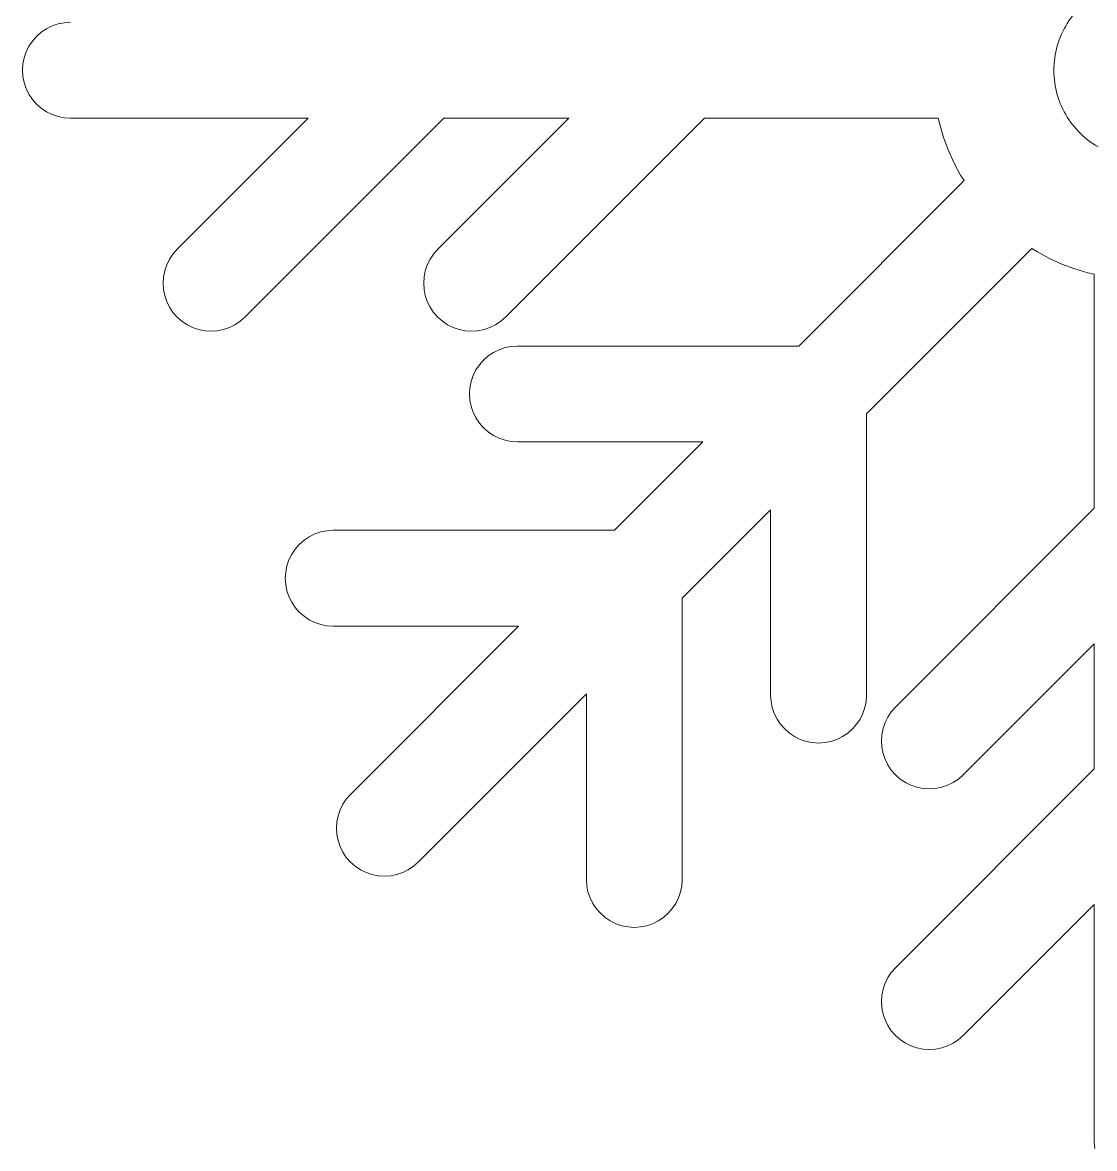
# Model space of a CAD drawing. Header units: centimetres. Extents: x -75 to 51, y -4 to 64.
# Drawn here: x -38.06 to -27.11, y -2.84 to 8.66 of the extents above; entities that cross this region are included whole.
import ezdxf

# ---------------------------------------------------------------- set-up
doc = ezdxf.new("R2010")
doc.units = ezdxf.units.CM
doc.header["$MEASUREMENT"] = 0
doc.layers.add('layer 1', color=7, linetype='Continuous')

msp = doc.modelspace()

# ---------------------------------------------------------------- linework, layer by layer
at = {"layer": 'layer 1', "color": 1, "lineweight": 20}
for points in [[(-27.06958, 8.95592), (-27.06958, 8.95592), (-27.09716, 8.93933), (-27.09716, 8.93933), (-27.09716, 8.93933), (-27.09716, 8.93933), (-27.12401, 8.92185), (-27.12401, 8.92185), (-27.12401, 8.92185), (-27.12401, 8.92185), (-27.15011, 8.90352), (-27.15011, 8.90352), (-27.15011, 8.90352), (-27.15011, 8.90352), (-27.17546, 8.88436), (-27.17546, 8.88436), (-27.17546, 8.88436), (-27.17546, 8.88436), (-27.20003, 8.86437), (-27.20003, 8.86437), (-27.20003, 8.86437), (-27.20003, 8.86437), (-27.22382, 8.84359), (-27.22382, 8.84359), (-27.22382, 8.84359), (-27.22382, 8.84359), (-27.2468, 8.82207), (-27.2468, 8.82207), (-27.2468, 8.82207), (-27.2468, 8.82207), (-27.26897, 8.79979), (-27.26897, 8.79979), (-27.26897, 8.79979), (-27.26897, 8.79979), (-27.29031, 8.7768), (-27.29031, 8.7768), (-27.29031, 8.7768), (-27.29031, 8.7768), (-27.3108, 8.75314), (-27.3108, 8.75314), (-27.3108, 8.75314), (-27.3108, 8.75314), (-27.33043, 8.72881), (-27.33043, 8.72881), (-27.33043, 8.72881), (-27.33043, 8.72881), (-27.34919, 8.70383), (-27.34919, 8.70383), (-27.34919, 8.70383), (-27.34919, 8.70383), (-27.36706, 8.67824), (-27.36706, 8.67824), (-27.36706, 8.67824), (-27.36706, 8.67824), (-27.38403, 8.65207), (-27.38403, 8.65207), (-27.38403, 8.65207), (-27.38403, 8.65207), (-27.40008, 8.62535), (-27.40008, 8.62535), (-27.40008, 8.62535), (-27.40008, 8.62535), (-27.4152, 8.59808), (-27.4152, 8.59808), (-27.4152, 8.59808), (-27.4152, 8.59808), (-27.42937, 8.57029), (-27.42937, 8.57029), (-27.42937, 8.57029), (-27.42937, 8.57029), (-27.44259, 8.54201), (-27.44259, 8.54201), (-27.44259, 8.54201), (-27.44259, 8.54201), (-27.45483, 8.51327), (-27.45483, 8.51327), (-27.45483, 8.51327), (-27.45483, 8.51327), (-27.46608, 8.4841), (-27.46608, 8.4841), (-27.46608, 8.4841), (-27.46608, 8.4841), (-27.47633, 8.45453), (-27.47633, 8.45453), (-27.47633, 8.45453), (-27.47633, 8.45453), (-27.48556, 8.42457), (-27.48556, 8.42457), (-27.48556, 8.42457), (-27.48556, 8.42457), (-27.49376, 8.39424), (-27.49376, 8.39424), (-27.49376, 8.39424), (-27.49376, 8.39424), (-27.50091, 8.36357), (-27.50091, 8.36357), (-27.50091, 8.36357), (-27.50091, 8.36357), (-27.507, 8.33259), (-27.507, 8.33259), (-27.507, 8.33259), (-27.507, 8.33259), (-27.51201, 8.30132), (-27.51201, 8.30132), (-27.51201, 8.30132), (-27.51201, 8.30132), (-27.51593, 8.26979), (-27.51593, 8.26979), (-27.51593, 8.26979), (-27.51593, 8.26979), (-27.51875, 8.23802), (-27.51875, 8.23802), (-27.51875, 8.23802), (-27.51875, 8.23802), (-27.52047, 8.20604), (-27.52047, 8.20604), (-27.52047, 8.20604), (-27.52047, 8.20604), (-27.52106, 8.17387), (-27.52106, 8.17387)], [(-27.52105, 8.17396), (-27.52105, 8.17396), (-27.52046, 8.14179), (-27.52046, 8.14179), (-27.52046, 8.14179), (-27.52046, 8.14179), (-27.51874, 8.10981), (-27.51874, 8.10981), (-27.51874, 8.10981), (-27.51874, 8.10981), (-27.51592, 8.07804), (-27.51592, 8.07804), (-27.51592, 8.07804), (-27.51592, 8.07804), (-27.512, 8.04651), (-27.512, 8.04651), (-27.512, 8.04651), (-27.512, 8.04651), (-27.50699, 8.01524), (-27.50699, 8.01524), (-27.50699, 8.01524), (-27.50699, 8.01524), (-27.5009, 7.98426), (-27.5009, 7.98426), (-27.5009, 7.98426), (-27.5009, 7.98426), (-27.49375, 7.95359), (-27.49375, 7.95359), (-27.49375, 7.95359), (-27.49375, 7.95359), (-27.48555, 7.92326), (-27.48555, 7.92326), (-27.48555, 7.92326), (-27.48555, 7.92326), (-27.47632, 7.8933), (-27.47632, 7.8933), (-27.47632, 7.8933), (-27.47632, 7.8933), (-27.46607, 7.86373), (-27.46607, 7.86373), (-27.46607, 7.86373), (-27.46607, 7.86373), (-27.45482, 7.83456), (-27.45482, 7.83456), (-27.45482, 7.83456), (-27.45482, 7.83456), (-27.44258, 7.80582), (-27.44258, 7.80582), (-27.44258, 7.80582), (-27.44258, 7.80582), (-27.42936, 7.77754), (-27.42936, 7.77754), (-27.42936, 7.77754), (-27.42936, 7.77754), (-27.41519, 7.74975), (-27.41519, 7.74975), (-27.41519, 7.74975), (-27.41519, 7.74975), (-27.40007, 7.72248), (-27.40007, 7.72248), (-27.40007, 7.72248), (-27.40007, 7.72248), (-27.38402, 7.69576), (-27.38402, 7.69576), (-27.38402, 7.69576), (-27.38402, 7.69576), (-27.36705, 7.66959), (-27.36705, 7.66959), (-27.36705, 7.66959), (-27.36705, 7.66959), (-27.34918, 7.644), (-27.34918, 7.644), (-27.34918, 7.644), (-27.34918, 7.644), (-27.33042, 7.61902), (-27.33042, 7.61902), (-27.33042, 7.61902), (-27.33042, 7.61902), (-27.31079, 7.59469), (-27.31079, 7.59469), (-27.31079, 7.59469), (-27.31079, 7.59469), (-27.2903, 7.57103), (-27.2903, 7.57103), (-27.2903, 7.57103), (-27.2903, 7.57103), (-27.26896, 7.54804), (-27.26896, 7.54804), (-27.26896, 7.54804), (-27.26896, 7.54804), (-27.2468, 7.52576), (-27.2468, 7.52576), (-27.2468, 7.52576), (-27.2468, 7.52576), (-27.22382, 7.50424), (-27.22382, 7.50424), (-27.22382, 7.50424), (-27.22382, 7.50424), (-27.20003, 7.48346), (-27.20003, 7.48346), (-27.20003, 7.48346), (-27.20003, 7.48346), (-27.17546, 7.46347), (-27.17546, 7.46347), (-27.17546, 7.46347), (-27.17546, 7.46347), (-27.15011, 7.44431), (-27.15011, 7.44431), (-27.15011, 7.44431), (-27.15011, 7.44431), (-27.12401, 7.42598), (-27.12401, 7.42598), (-27.12401, 7.42598), (-27.12401, 7.42598), (-27.09716, 7.4085), (-27.09716, 7.4085), (-27.09716, 7.4085), (-27.09716, 7.4085), (-27.06958, 7.39191), (-27.06958, 7.39191)]]:
    msp.add_open_spline(points, degree=3, knots=[0, 0, 0, 0, 0.03225806, 0.03225806, 0.03225806, 0.03225806, 0.06451613, 0.06451613, 0.06451613, 0.06451613, 0.09677419, 0.09677419, 0.09677419, 0.09677419, 0.12903226, 0.12903226, 0.12903226, 0.12903226, 0.16129032, 0.16129032, 0.16129032, 0.16129032, 0.19354839, 0.19354839, 0.19354839, 0.19354839, 0.22580645, 0.22580645, 0.22580645, 0.22580645, 0.25806452, 0.25806452, 0.25806452, 0.25806452, 0.29032258, 0.29032258, 0.29032258, 0.29032258, 0.32258065, 0.32258065, 0.32258065, 0.32258065, 0.35483871, 0.35483871, 0.35483871, 0.35483871, 0.38709677, 0.38709677, 0.38709677, 0.38709677, 0.41935484, 0.41935484, 0.41935484, 0.41935484, 0.4516129, 0.4516129, 0.4516129, 0.4516129, 0.48387097, 0.48387097, 0.48387097, 0.48387097, 0.51612903, 0.51612903, 0.51612903, 0.51612903, 0.5483871, 0.5483871, 0.5483871, 0.5483871, 0.58064516, 0.58064516, 0.58064516, 0.58064516, 0.61290323, 0.61290323, 0.61290323, 0.61290323, 0.64516129, 0.64516129, 0.64516129, 0.64516129, 0.67741935, 0.67741935, 0.67741935, 0.67741935, 0.70967742, 0.70967742, 0.70967742, 0.70967742, 0.74193548, 0.74193548, 0.74193548, 0.74193548, 0.77419355, 0.77419355, 0.77419355, 0.77419355, 0.80645161, 0.80645161, 0.80645161, 0.80645161, 0.83870968, 0.83870968, 0.83870968, 0.83870968, 0.87096774, 0.87096774, 0.87096774, 0.87096774, 0.90322581, 0.90322581, 0.90322581, 0.90322581, 0.93548387, 0.93548387, 0.93548387, 0.93548387, 1, 1, 1, 1], dxfattribs=at)
for points in [[(-37.69629, 8.647), (-37.69629, 8.647), (-37.75695, 8.62642), (-37.75695, 8.62642)], [(-37.63345, 8.6595), (-37.63345, 8.6595), (-37.69629, 8.647), (-37.69629, 8.647)], [(-37.56954, 8.66369), (-37.56954, 8.66369), (-37.63345, 8.65946), (-37.63345, 8.65946)], [(-37.91583, 8.52025), (-37.91583, 8.52025), (-37.95807, 8.47209), (-37.95807, 8.47209)], [(-37.86766, 8.56249), (-37.86766, 8.56249), (-37.91583, 8.52025), (-37.91583, 8.52025)], [(-37.8144, 8.59807), (-37.8144, 8.59807), (-37.86766, 8.56249), (-37.86766, 8.56249)], [(-37.75695, 8.62642), (-37.75695, 8.62642), (-37.8144, 8.59807), (-37.8144, 8.59807)], [(-37.99364, 8.41882), (-37.99364, 8.41882), (-38.02198, 8.36138), (-38.02198, 8.36138)], [(-37.95807, 8.47209), (-37.95807, 8.47209), (-37.99364, 8.41882), (-37.99364, 8.41882)], [(-38.04258, 8.30073), (-38.04258, 8.30073), (-38.05507, 8.2379), (-38.05507, 8.2379)], [(-38.02198, 8.36138), (-38.02198, 8.36138), (-38.04258, 8.30073), (-38.04258, 8.30073)], [(-38.05507, 8.2379), (-38.05507, 8.2379), (-38.05926, 8.17397), (-38.05926, 8.17397)], [(-38.05926, 8.17397), (-38.05926, 8.17397), (-38.05507, 8.11004), (-38.05507, 8.11004)], [(-38.05507, 8.11004), (-38.05507, 8.11004), (-38.04258, 8.04722), (-38.04258, 8.04722)], [(-38.04258, 8.04722), (-38.04258, 8.04722), (-38.02198, 7.98656), (-38.02198, 7.98656)], [(-38.02198, 7.98656), (-38.02198, 7.98656), (-37.99364, 7.92911), (-37.99364, 7.92911)], [(-37.99364, 7.92911), (-37.99364, 7.92911), (-37.95807, 7.87585), (-37.95807, 7.87585)], [(-37.95807, 7.87585), (-37.95807, 7.87585), (-37.91583, 7.82768), (-37.91583, 7.82768)], [(-37.91583, 7.82768), (-37.91583, 7.82768), (-37.86766, 7.78545), (-37.86766, 7.78545)], [(-37.86766, 7.78545), (-37.86766, 7.78545), (-37.8144, 7.74984), (-37.8144, 7.74984)], [(-37.8144, 7.74984), (-37.8144, 7.74984), (-37.75695, 7.72152), (-37.75695, 7.72152)], [(-37.75695, 7.72152), (-37.75695, 7.72152), (-37.69629, 7.70093), (-37.69629, 7.70093)], [(-37.69629, 7.70093), (-37.69629, 7.70093), (-37.63345, 7.68843), (-37.63345, 7.68843)], [(-37.63345, 7.68843), (-37.63345, 7.68843), (-37.56954, 7.68419), (-37.56954, 7.68419)], [(-37.56954, 7.68423), (-37.56954, 7.68423), (-35.14012, 7.68423), (-35.14012, 7.68423)], [(-35.14012, 7.68423), (-35.14012, 7.68423), (-36.47957, 6.34481), (-36.47957, 6.34481)], [(-35.78698, 5.65223), (-35.78698, 5.65223), (-33.75497, 7.68423), (-33.75497, 7.68423)], [(-32.47725, 7.68423), (-32.47725, 7.68423), (-33.8167, 6.34481), (-33.8167, 6.34481)], [(-33.75497, 7.68423), (-33.75497, 7.68423), (-32.47725, 7.68423), (-32.47725, 7.68423)], [(-33.12411, 5.65223), (-33.12411, 5.65223), (-31.0921, 7.68423), (-31.0921, 7.68423)], [(-31.0921, 7.68423), (-31.0921, 7.68423), (-28.70276, 7.68423), (-28.70276, 7.68423)], [(-28.70276, 7.68423), (-28.70276, 7.68423), (-28.68765, 7.61944), (-28.68765, 7.61944)], [(-28.68765, 7.61944), (-28.68765, 7.61944), (-28.64695, 7.48528), (-28.64695, 7.48528)], [(-28.64695, 7.48528), (-28.64695, 7.48528), (-28.59756, 7.35406), (-28.59756, 7.35406)], [(-28.59756, 7.35406), (-28.59756, 7.35406), (-28.5397, 7.22636), (-28.5397, 7.22636)], [(-28.5397, 7.22636), (-28.5397, 7.22636), (-28.47361, 7.1027), (-28.47361, 7.1027)], [(-28.43846, 7.04619), (-28.43846, 7.04619), (-30.12799, 5.35666), (-30.12799, 5.35666)], [(-28.47361, 7.1027), (-28.47361, 7.1027), (-28.43846, 7.04619), (-28.43846, 7.04619)], [(-36.47957, 6.34481), (-36.47957, 6.34481), (-36.52181, 6.29665), (-36.52181, 6.29665)], [(-33.8167, 6.34481), (-33.8167, 6.34481), (-33.85894, 6.29665), (-33.85894, 6.29665)], [(-29.43543, 4.6641), (-29.43543, 4.6641), (-27.74589, 6.35363), (-27.74589, 6.35363)], [(-27.74589, 6.35363), (-27.74589, 6.35363), (-27.68939, 6.31849), (-27.68939, 6.31849)], [(-36.55741, 6.24339), (-36.55741, 6.24339), (-36.58572, 6.18593), (-36.58572, 6.18593)], [(-36.52181, 6.29665), (-36.52181, 6.29665), (-36.55741, 6.24339), (-36.55741, 6.24339)], [(-33.89454, 6.24339), (-33.89454, 6.24339), (-33.92285, 6.18593), (-33.92285, 6.18593)], [(-33.85894, 6.29665), (-33.85894, 6.29665), (-33.89454, 6.24339), (-33.89454, 6.24339)], [(-27.68939, 6.31849), (-27.68939, 6.31849), (-27.56574, 6.25238), (-27.56574, 6.25238)], [(-27.56574, 6.25238), (-27.56574, 6.25238), (-27.43803, 6.19452), (-27.43803, 6.19452)], [(-36.60632, 6.12527), (-36.60632, 6.12527), (-36.6188, 6.06244), (-36.6188, 6.06244)], [(-36.58572, 6.18593), (-36.58572, 6.18593), (-36.60632, 6.12527), (-36.60632, 6.12527)], [(-33.94345, 6.12527), (-33.94345, 6.12527), (-33.95594, 6.06244), (-33.95594, 6.06244)], [(-33.92285, 6.18593), (-33.92285, 6.18593), (-33.94345, 6.12527), (-33.94345, 6.12527)], [(-27.43803, 6.19452), (-27.43803, 6.19452), (-27.30682, 6.14513), (-27.30682, 6.14513)], [(-27.30682, 6.14513), (-27.30682, 6.14513), (-27.17264, 6.10445), (-27.17264, 6.10445)], [(-27.17264, 6.10445), (-27.17264, 6.10445), (-27.10784, 6.08933), (-27.10784, 6.08933)], [(-36.623, 5.99853), (-36.623, 5.99853), (-36.61881, 5.93461), (-36.61881, 5.93461)], [(-36.6188, 6.06244), (-36.6188, 6.06244), (-36.62299, 5.99853), (-36.62299, 5.99853)], [(-33.95594, 6.06244), (-33.95594, 6.06244), (-33.96013, 5.99853), (-33.96013, 5.99853)], [(-33.96013, 5.99853), (-33.96013, 5.99853), (-33.95594, 5.93461), (-33.95594, 5.93461)], [(-27.10784, 6.08933), (-27.10784, 6.08933), (-27.10784, 3.69999), (-27.10784, 3.69999)], [(-36.6188, 5.93461), (-36.6188, 5.93461), (-36.60632, 5.87176), (-36.60632, 5.87176)], [(-36.60632, 5.87176), (-36.60632, 5.87176), (-36.58572, 5.8111), (-36.58572, 5.8111)], [(-33.95594, 5.93461), (-33.95594, 5.93461), (-33.94345, 5.87176), (-33.94345, 5.87176)], [(-33.94345, 5.87176), (-33.94345, 5.87176), (-33.92285, 5.8111), (-33.92285, 5.8111)], [(-36.58572, 5.8111), (-36.58572, 5.8111), (-36.55741, 5.75366), (-36.55741, 5.75366)], [(-36.55741, 5.75366), (-36.55741, 5.75366), (-36.52181, 5.7004), (-36.52181, 5.7004)], [(-33.92285, 5.8111), (-33.92285, 5.8111), (-33.89454, 5.75366), (-33.89454, 5.75366)], [(-33.89454, 5.75366), (-33.89454, 5.75366), (-33.85894, 5.7004), (-33.85894, 5.7004)], [(-36.52181, 5.7004), (-36.52181, 5.7004), (-36.47957, 5.65223), (-36.47957, 5.65223)], [(-36.47957, 5.65223), (-36.47957, 5.65223), (-36.43139, 5.61), (-36.43139, 5.61)], [(-35.83516, 5.61), (-35.83516, 5.61), (-35.78698, 5.65223), (-35.78698, 5.65223)], [(-33.85894, 5.7004), (-33.85894, 5.7004), (-33.8167, 5.65223), (-33.8167, 5.65223)], [(-33.8167, 5.65223), (-33.8167, 5.65223), (-33.76853, 5.61), (-33.76853, 5.61)], [(-33.17229, 5.61), (-33.17229, 5.61), (-33.12411, 5.65223), (-33.12411, 5.65223)], [(-36.43139, 5.61), (-36.43139, 5.61), (-36.37814, 5.57441), (-36.37814, 5.57441)], [(-36.37814, 5.57441), (-36.37814, 5.57441), (-36.32069, 5.54609), (-36.32069, 5.54609)], [(-36.32069, 5.54609), (-36.32069, 5.54609), (-36.26002, 5.52549), (-36.26002, 5.52549)], [(-36.26002, 5.52549), (-36.26002, 5.52549), (-36.19722, 5.51298), (-36.19722, 5.51298)], [(-36.06937, 5.51298), (-36.06937, 5.51298), (-36.00653, 5.52549), (-36.00653, 5.52549)], [(-36.00653, 5.52549), (-36.00653, 5.52549), (-35.94586, 5.54609), (-35.94586, 5.54609)], [(-35.94586, 5.54609), (-35.94586, 5.54609), (-35.88841, 5.57441), (-35.88841, 5.57441)], [(-35.88841, 5.57441), (-35.88841, 5.57441), (-35.83516, 5.61), (-35.83516, 5.61)], [(-33.76853, 5.61), (-33.76853, 5.61), (-33.71527, 5.57441), (-33.71527, 5.57441)], [(-33.71527, 5.57441), (-33.71527, 5.57441), (-33.65782, 5.54609), (-33.65782, 5.54609)], [(-33.65782, 5.54609), (-33.65782, 5.54609), (-33.59715, 5.52549), (-33.59715, 5.52549)], [(-33.59715, 5.52549), (-33.59715, 5.52549), (-33.53435, 5.51298), (-33.53435, 5.51298)], [(-33.4065, 5.51298), (-33.4065, 5.51298), (-33.34366, 5.52549), (-33.34366, 5.52549)], [(-33.34366, 5.52549), (-33.34366, 5.52549), (-33.283, 5.54609), (-33.283, 5.54609)], [(-33.283, 5.54609), (-33.283, 5.54609), (-33.22555, 5.57441), (-33.22555, 5.57441)], [(-33.22555, 5.57441), (-33.22555, 5.57441), (-33.17229, 5.61), (-33.17229, 5.61)], [(-36.19722, 5.51298), (-36.19722, 5.51298), (-36.13328, 5.50876), (-36.13328, 5.50876)], [(-36.13328, 5.5088), (-36.13328, 5.5088), (-36.06937, 5.51305), (-36.06937, 5.51305)], [(-33.53435, 5.51298), (-33.53435, 5.51298), (-33.47041, 5.50876), (-33.47041, 5.50876)], [(-33.47041, 5.5088), (-33.47041, 5.5088), (-33.4065, 5.51305), (-33.4065, 5.51305)], [(-33.18909, 5.31939), (-33.18909, 5.31939), (-33.24655, 5.29105), (-33.24655, 5.29105)], [(-33.12846, 5.33998), (-33.12846, 5.33998), (-33.18909, 5.31939), (-33.18909, 5.31939)], [(-33.06562, 5.35247), (-33.06562, 5.35247), (-33.12846, 5.33998), (-33.12846, 5.33998)], [(-33.00171, 5.35666), (-33.00171, 5.35666), (-33.06562, 5.35242), (-33.06562, 5.35242)], [(-30.12799, 5.35666), (-30.12799, 5.35666), (-33.00171, 5.35666), (-33.00171, 5.35666)], [(-33.34798, 5.21322), (-33.34798, 5.21322), (-33.39022, 5.16507), (-33.39022, 5.16507)], [(-33.29983, 5.25546), (-33.29983, 5.25546), (-33.34798, 5.21322), (-33.34798, 5.21322)], [(-33.24655, 5.29105), (-33.24655, 5.29105), (-33.29983, 5.25546), (-33.29983, 5.25546)], [(-33.42581, 5.11179), (-33.42581, 5.11179), (-33.45416, 5.05434), (-33.45416, 5.05434)], [(-33.39022, 5.16507), (-33.39022, 5.16507), (-33.42581, 5.11179), (-33.42581, 5.11179)], [(-33.47472, 4.99368), (-33.47472, 4.99368), (-33.48724, 4.93087), (-33.48724, 4.93087)], [(-33.45416, 5.05434), (-33.45416, 5.05434), (-33.47472, 4.99368), (-33.47472, 4.99368)], [(-33.48724, 4.93087), (-33.48724, 4.93087), (-33.49141, 4.86692), (-33.49141, 4.86692)], [(-33.4914, 4.86692), (-33.4914, 4.86692), (-33.48724, 4.80301), (-33.48724, 4.80301)], [(-33.48724, 4.80301), (-33.48724, 4.80301), (-33.47472, 4.74019), (-33.47472, 4.74019)], [(-33.47472, 4.74019), (-33.47472, 4.74019), (-33.45416, 4.67952), (-33.45416, 4.67952)], [(-33.45416, 4.67952), (-33.45416, 4.67952), (-33.42581, 4.62207), (-33.42581, 4.62207)], [(-33.42581, 4.62207), (-33.42581, 4.62207), (-33.39022, 4.56881), (-33.39022, 4.56881)], [(-29.43543, 1.79037), (-29.43543, 1.79037), (-29.43543, 4.6641), (-29.43543, 4.6641)], [(-33.39022, 4.56881), (-33.39022, 4.56881), (-33.34798, 4.52065), (-33.34798, 4.52065)], [(-33.34798, 4.52065), (-33.34798, 4.52065), (-33.29983, 4.47843), (-33.29983, 4.47843)], [(-33.29983, 4.47843), (-33.29983, 4.47843), (-33.24655, 4.44284), (-33.24655, 4.44284)], [(-33.24655, 4.44284), (-33.24655, 4.44284), (-33.18909, 4.4145), (-33.18909, 4.4145)], [(-33.18909, 4.4145), (-33.18909, 4.4145), (-33.12846, 4.39389), (-33.12846, 4.39389)], [(-33.12846, 4.39389), (-33.12846, 4.39389), (-33.06562, 4.38139), (-33.06562, 4.38139)], [(-33.06562, 4.38139), (-33.06562, 4.38139), (-33.00171, 4.37725), (-33.00171, 4.37725)], [(-33.00171, 4.37722), (-33.00171, 4.37722), (-31.10744, 4.37722), (-31.10744, 4.37722)], [(-31.10744, 4.37722), (-31.10744, 4.37722), (-32.01094, 3.47374), (-32.01094, 3.47374)], [(-31.31835, 2.78114), (-31.31835, 2.78114), (-30.41487, 3.68465), (-30.41487, 3.68465)], [(-30.41487, 3.68465), (-30.41487, 3.68465), (-30.41487, 1.79037), (-30.41487, 1.79037)], [(-27.10784, 3.69999), (-27.10784, 3.69999), (-29.13985, 1.66798), (-29.13985, 1.66798)], [(-35.01138, 3.45706), (-35.01138, 3.45706), (-35.07205, 3.43645), (-35.07205, 3.43645)], [(-34.94854, 3.46953), (-34.94854, 3.46953), (-35.01138, 3.45706), (-35.01138, 3.45706)], [(-34.88464, 3.47374), (-34.88464, 3.47374), (-34.94854, 3.4695), (-34.94854, 3.4695)], [(-32.01094, 3.47374), (-32.01094, 3.47374), (-34.88464, 3.47374), (-34.88464, 3.47374)], [(-35.18275, 3.37254), (-35.18275, 3.37254), (-35.2309, 3.3303), (-35.2309, 3.3303)], [(-35.1295, 3.40812), (-35.1295, 3.40812), (-35.18275, 3.37254), (-35.18275, 3.37254)], [(-35.07205, 3.43645), (-35.07205, 3.43645), (-35.1295, 3.40812), (-35.1295, 3.40812)], [(-35.30874, 3.22886), (-35.30874, 3.22886), (-35.33708, 3.17142), (-35.33708, 3.17142)], [(-35.27314, 3.28213), (-35.27314, 3.28213), (-35.30874, 3.22886), (-35.30874, 3.22886)], [(-35.2309, 3.3303), (-35.2309, 3.3303), (-35.27314, 3.28213), (-35.27314, 3.28213)], [(-35.35768, 3.11076), (-35.35768, 3.11076), (-35.37017, 3.04791), (-35.37017, 3.04791)], [(-35.33708, 3.17142), (-35.33708, 3.17142), (-35.35768, 3.11076), (-35.35768, 3.11076)], [(-35.37017, 3.04791), (-35.37017, 3.04791), (-35.37435, 2.984), (-35.37435, 2.984)], [(-35.37436, 2.984), (-35.37436, 2.984), (-35.37017, 2.92008), (-35.37017, 2.92008)], [(-35.37017, 2.92008), (-35.37017, 2.92008), (-35.35768, 2.85727), (-35.35768, 2.85727)], [(-35.35768, 2.85727), (-35.35768, 2.85727), (-35.33708, 2.7966), (-35.33708, 2.7966)], [(-35.33708, 2.7966), (-35.33708, 2.7966), (-35.30874, 2.73915), (-35.30874, 2.73915)], [(-31.31835, -0.09255), (-31.31835, -0.09255), (-31.31835, 2.78114), (-31.31835, 2.78114)], [(-35.30874, 2.73915), (-35.30874, 2.73915), (-35.27314, 2.68589), (-35.27314, 2.68589)], [(-35.27314, 2.68589), (-35.27314, 2.68589), (-35.2309, 2.63773), (-35.2309, 2.63773)], [(-35.2309, 2.63773), (-35.2309, 2.63773), (-35.18275, 2.59547), (-35.18275, 2.59547)], [(-35.18275, 2.59547), (-35.18275, 2.59547), (-35.1295, 2.55988), (-35.1295, 2.55988)], [(-35.1295, 2.55988), (-35.1295, 2.55988), (-35.07205, 2.53156), (-35.07205, 2.53156)], [(-35.07205, 2.53156), (-35.07205, 2.53156), (-35.01138, 2.51098), (-35.01138, 2.51098)], [(-35.01138, 2.51098), (-35.01138, 2.51098), (-34.94854, 2.49847), (-34.94854, 2.49847)], [(-34.94854, 2.49847), (-34.94854, 2.49847), (-34.88464, 2.49425), (-34.88464, 2.49425)], [(-34.88464, 2.49429), (-34.88464, 2.49429), (-32.99039, 2.49429), (-32.99039, 2.49429)], [(-32.99039, 2.49429), (-32.99039, 2.49429), (-34.70821, 0.77644), (-34.70821, 0.77644)], [(-28.44728, 0.97537), (-28.44728, 0.97537), (-27.10784, 2.31484), (-27.10784, 2.31484)], [(-27.10784, 2.31484), (-27.10784, 2.31484), (-27.10784, 1.03712), (-27.10784, 1.03712)], [(-34.01565, 0.08388), (-34.01565, 0.08388), (-32.2978, 1.80169), (-32.2978, 1.80169)], [(-32.2978, 1.80169), (-32.2978, 1.80169), (-32.2978, -0.09255), (-32.2978, -0.09255)], [(-30.41487, 1.79037), (-30.41487, 1.79037), (-30.41068, 1.72646), (-30.41068, 1.72646)], [(-30.41068, 1.72646), (-30.41068, 1.72646), (-30.3982, 1.66362), (-30.3982, 1.66362)], [(-29.45212, 1.66362), (-29.45212, 1.66362), (-29.43962, 1.72646), (-29.43962, 1.72646)], [(-29.43962, 1.72646), (-29.43962, 1.72646), (-29.43543, 1.79037), (-29.43543, 1.79037)], [(-30.3982, 1.66362), (-30.3982, 1.66362), (-30.3776, 1.603), (-30.3776, 1.603)], [(-29.4727, 1.603), (-29.4727, 1.603), (-29.45212, 1.66362), (-29.45212, 1.66362)], [(-29.18209, 1.61979), (-29.18209, 1.61979), (-29.21768, 1.56655), (-29.21768, 1.56655)], [(-29.13985, 1.66798), (-29.13985, 1.66798), (-29.18209, 1.61979), (-29.18209, 1.61979)], [(-30.3776, 1.603), (-30.3776, 1.603), (-30.34925, 1.54554), (-30.34925, 1.54554)], [(-30.34925, 1.54554), (-30.34925, 1.54554), (-30.31366, 1.49226), (-30.31366, 1.49226)], [(-29.53663, 1.49226), (-29.53663, 1.49226), (-29.50104, 1.54554), (-29.50104, 1.54554)], [(-29.50104, 1.54554), (-29.50104, 1.54554), (-29.4727, 1.603), (-29.4727, 1.603)], [(-29.24601, 1.50909), (-29.24601, 1.50909), (-29.2666, 1.44843), (-29.2666, 1.44843)], [(-29.21768, 1.56655), (-29.21768, 1.56655), (-29.24601, 1.50909), (-29.24601, 1.50909)], [(-30.31366, 1.49226), (-30.31366, 1.49226), (-30.27145, 1.44411), (-30.27145, 1.44411)], [(-30.27145, 1.44411), (-30.27145, 1.44411), (-30.22327, 1.40188), (-30.22327, 1.40188)], [(-30.22327, 1.40188), (-30.22327, 1.40188), (-30.17001, 1.36627), (-30.17001, 1.36627)], [(-29.68029, 1.36627), (-29.68029, 1.36627), (-29.62702, 1.40188), (-29.62702, 1.40188)], [(-29.62702, 1.40188), (-29.62702, 1.40188), (-29.57887, 1.44411), (-29.57887, 1.44411)], [(-29.57887, 1.44411), (-29.57887, 1.44411), (-29.53663, 1.49226), (-29.53663, 1.49226)], [(-29.2791, 1.38559), (-29.2791, 1.38559), (-29.28329, 1.32167), (-29.28329, 1.32167)], [(-29.2666, 1.44843), (-29.2666, 1.44843), (-29.2791, 1.38559), (-29.2791, 1.38559)], [(-30.17001, 1.36627), (-30.17001, 1.36627), (-30.11257, 1.33792), (-30.11257, 1.33792)], [(-30.11257, 1.33792), (-30.11257, 1.33792), (-30.0519, 1.31736), (-30.0519, 1.31736)], [(-30.0519, 1.31736), (-30.0519, 1.31736), (-29.98906, 1.30484), (-29.98906, 1.30484)], [(-29.98906, 1.30484), (-29.98906, 1.30484), (-29.92515, 1.3007), (-29.92515, 1.3007)], [(-29.92515, 1.30067), (-29.92515, 1.30067), (-29.86121, 1.30482), (-29.86121, 1.30482)], [(-29.86121, 1.30484), (-29.86121, 1.30484), (-29.79841, 1.31736), (-29.79841, 1.31736)], [(-29.79841, 1.31736), (-29.79841, 1.31736), (-29.73774, 1.33792), (-29.73774, 1.33792)], [(-29.73774, 1.33792), (-29.73774, 1.33792), (-29.68029, 1.36627), (-29.68029, 1.36627)], [(-29.28328, 1.32167), (-29.28328, 1.32167), (-29.2791, 1.25772), (-29.2791, 1.25772)], [(-29.2791, 1.25772), (-29.2791, 1.25772), (-29.2666, 1.19492), (-29.2666, 1.19492)], [(-29.2666, 1.19492), (-29.2666, 1.19492), (-29.24601, 1.13426), (-29.24601, 1.13426)], [(-29.24601, 1.13426), (-29.24601, 1.13426), (-29.21768, 1.07682), (-29.21768, 1.07682)], [(-29.21768, 1.07682), (-29.21768, 1.07682), (-29.18209, 1.02356), (-29.18209, 1.02356)], [(-27.10784, 1.03712), (-27.10784, 1.03712), (-29.13985, -0.99489), (-29.13985, -0.99489)], [(-29.18209, 1.02356), (-29.18209, 1.02356), (-29.13985, 0.97537), (-29.13985, 0.97537)], [(-29.13985, 0.97537), (-29.13985, 0.97537), (-29.09169, 0.93314), (-29.09169, 0.93314)], [(-29.09169, 0.93314), (-29.09169, 0.93314), (-29.03842, 0.89755), (-29.03842, 0.89755)], [(-28.54871, 0.89755), (-28.54871, 0.89755), (-28.49544, 0.93314), (-28.49544, 0.93314)], [(-28.49544, 0.93314), (-28.49544, 0.93314), (-28.44728, 0.97537), (-28.44728, 0.97537)], [(-29.03842, 0.89755), (-29.03842, 0.89755), (-28.98097, 0.86923), (-28.98097, 0.86923)], [(-28.98097, 0.86923), (-28.98097, 0.86923), (-28.92032, 0.84864), (-28.92032, 0.84864)], [(-28.92032, 0.84864), (-28.92032, 0.84864), (-28.85749, 0.83614), (-28.85749, 0.83614)], [(-28.85749, 0.83614), (-28.85749, 0.83614), (-28.79356, 0.83192), (-28.79356, 0.83192)], [(-28.79356, 0.83197), (-28.79356, 0.83197), (-28.72964, 0.83618), (-28.72964, 0.83618)], [(-28.72964, 0.83614), (-28.72964, 0.83614), (-28.66681, 0.84864), (-28.66681, 0.84864)], [(-28.66681, 0.84864), (-28.66681, 0.84864), (-28.60615, 0.86923), (-28.60615, 0.86923)], [(-28.60615, 0.86923), (-28.60615, 0.86923), (-28.54871, 0.89755), (-28.54871, 0.89755)], [(-34.75045, 0.72828), (-34.75045, 0.72828), (-34.78605, 0.67501), (-34.78605, 0.67501)], [(-34.70821, 0.77644), (-34.70821, 0.77644), (-34.75045, 0.72828), (-34.75045, 0.72828)], [(-34.81439, 0.61755), (-34.81439, 0.61755), (-34.83496, 0.55687), (-34.83496, 0.55687)], [(-34.78605, 0.67501), (-34.78605, 0.67501), (-34.81439, 0.61755), (-34.81439, 0.61755)], [(-34.84748, 0.49408), (-34.84748, 0.49408), (-34.85167, 0.43014), (-34.85167, 0.43014)], [(-34.83496, 0.55687), (-34.83496, 0.55687), (-34.84748, 0.49408), (-34.84748, 0.49408)], [(-34.85167, 0.43014), (-34.85167, 0.43014), (-34.84748, 0.36623), (-34.84748, 0.36623)], [(-34.84748, 0.36623), (-34.84748, 0.36623), (-34.83496, 0.30339), (-34.83496, 0.30339)], [(-34.83496, 0.30339), (-34.83496, 0.30339), (-34.81439, 0.24274), (-34.81439, 0.24274)], [(-34.81439, 0.24274), (-34.81439, 0.24274), (-34.78605, 0.18528), (-34.78605, 0.18528)], [(-34.78605, 0.18528), (-34.78605, 0.18528), (-34.75045, 0.13202), (-34.75045, 0.13202)], [(-34.75045, 0.13202), (-34.75045, 0.13202), (-34.70821, 0.08388), (-34.70821, 0.08388)], [(-34.70821, 0.08388), (-34.70821, 0.08388), (-34.66007, 0.04163), (-34.66007, 0.04163)], [(-34.66007, 0.04163), (-34.66007, 0.04163), (-34.60681, 0.00603), (-34.60681, 0.00603)], [(-34.60681, 0.00603), (-34.60681, 0.00603), (-34.54936, -0.0223), (-34.54936, -0.0223)], [(-34.17454, -0.0223), (-34.17454, -0.0223), (-34.11709, 0.00603), (-34.11709, 0.00603)], [(-34.11709, 0.00603), (-34.11709, 0.00603), (-34.0638, 0.04163), (-34.0638, 0.04163)], [(-34.0638, 0.04163), (-34.0638, 0.04163), (-34.01565, 0.08388), (-34.01565, 0.08388)], [(-34.54936, -0.0223), (-34.54936, -0.0223), (-34.48869, -0.04287), (-34.48869, -0.04287)], [(-34.48869, -0.04287), (-34.48869, -0.04287), (-34.42586, -0.05539), (-34.42586, -0.05539)], [(-34.42586, -0.05539), (-34.42586, -0.05539), (-34.36195, -0.05964), (-34.36195, -0.05964)], [(-34.36195, -0.05957), (-34.36195, -0.05957), (-34.29801, -0.05535), (-34.29801, -0.05535)], [(-34.29801, -0.05539), (-34.29801, -0.05539), (-34.2352, -0.04287), (-34.2352, -0.04287)], [(-34.2352, -0.04287), (-34.2352, -0.04287), (-34.17454, -0.0223), (-34.17454, -0.0223)], [(-32.2978, -0.09255), (-32.2978, -0.09255), (-32.29361, -0.15646), (-32.29361, -0.15646)], [(-31.32255, -0.15646), (-31.32255, -0.15646), (-31.31835, -0.09255), (-31.31835, -0.09255)], [(-32.29361, -0.15646), (-32.29361, -0.15646), (-32.28112, -0.2193), (-32.28112, -0.2193)], [(-32.28112, -0.2193), (-32.28112, -0.2193), (-32.26052, -0.27996), (-32.26052, -0.27996)], [(-31.35563, -0.27996), (-31.35563, -0.27996), (-31.33504, -0.2193), (-31.33504, -0.2193)], [(-31.33504, -0.2193), (-31.33504, -0.2193), (-31.32255, -0.15646), (-31.32255, -0.15646)], [(-32.26052, -0.27996), (-32.26052, -0.27996), (-32.23221, -0.3374), (-32.23221, -0.3374)], [(-32.23221, -0.3374), (-32.23221, -0.3374), (-32.19661, -0.39067), (-32.19661, -0.39067)], [(-31.41954, -0.39067), (-31.41954, -0.39067), (-31.38398, -0.3374), (-31.38398, -0.3374)], [(-31.38398, -0.3374), (-31.38398, -0.3374), (-31.35563, -0.27996), (-31.35563, -0.27996)], [(-32.19661, -0.39067), (-32.19661, -0.39067), (-32.15437, -0.43881), (-32.15437, -0.43881)], [(-32.15437, -0.43881), (-32.15437, -0.43881), (-32.10619, -0.48106), (-32.10619, -0.48106)], [(-31.50996, -0.48106), (-31.50996, -0.48106), (-31.46178, -0.43881), (-31.46178, -0.43881)], [(-31.46178, -0.43881), (-31.46178, -0.43881), (-31.41954, -0.39067), (-31.41954, -0.39067)], [(-28.44728, -1.68749), (-28.44728, -1.68749), (-27.10784, -0.34803), (-27.10784, -0.34803)], [(-27.10784, -0.34803), (-27.10784, -0.34803), (-27.10784, -2.77744), (-27.10784, -2.77744)], [(-32.10619, -0.48106), (-32.10619, -0.48106), (-32.05294, -0.51665), (-32.05294, -0.51665)], [(-32.05294, -0.51665), (-32.05294, -0.51665), (-31.99549, -0.545), (-31.99549, -0.545)], [(-31.99549, -0.545), (-31.99549, -0.545), (-31.93482, -0.56558), (-31.93482, -0.56558)], [(-31.93482, -0.56558), (-31.93482, -0.56558), (-31.87201, -0.57808), (-31.87201, -0.57808)], [(-31.74417, -0.57808), (-31.74417, -0.57808), (-31.68133, -0.56558), (-31.68133, -0.56558)], [(-31.68133, -0.56558), (-31.68133, -0.56558), (-31.62067, -0.545), (-31.62067, -0.545)], [(-31.62067, -0.545), (-31.62067, -0.545), (-31.56322, -0.51665), (-31.56322, -0.51665)], [(-31.56322, -0.51665), (-31.56322, -0.51665), (-31.50996, -0.48106), (-31.50996, -0.48106)], [(-31.87201, -0.57808), (-31.87201, -0.57808), (-31.80808, -0.58231), (-31.80808, -0.58231)], [(-31.80808, -0.58226), (-31.80808, -0.58226), (-31.74417, -0.57804), (-31.74417, -0.57804)], [(-29.13985, -0.99489), (-29.13985, -0.99489), (-29.18209, -1.04307), (-29.18209, -1.04307)], [(-29.21768, -1.09631), (-29.21768, -1.09631), (-29.24601, -1.15378), (-29.24601, -1.15378)], [(-29.18209, -1.04307), (-29.18209, -1.04307), (-29.21768, -1.09631), (-29.21768, -1.09631)], [(-29.2666, -1.21444), (-29.2666, -1.21444), (-29.2791, -1.27729), (-29.2791, -1.27729)], [(-29.24601, -1.15378), (-29.24601, -1.15378), (-29.2666, -1.21444), (-29.2666, -1.21444)], [(-29.2791, -1.27729), (-29.2791, -1.27729), (-29.28329, -1.3412), (-29.28329, -1.3412)], [(-29.28328, -1.3412), (-29.28328, -1.3412), (-29.2791, -1.40513), (-29.2791, -1.40513)], [(-29.2791, -1.40513), (-29.2791, -1.40513), (-29.2666, -1.46794), (-29.2666, -1.46794)], [(-29.2666, -1.46794), (-29.2666, -1.46794), (-29.24601, -1.52859), (-29.24601, -1.52859)], [(-29.24601, -1.52859), (-29.24601, -1.52859), (-29.21768, -1.58605), (-29.21768, -1.58605)], [(-29.21768, -1.58605), (-29.21768, -1.58605), (-29.18209, -1.6393), (-29.18209, -1.6393)], [(-29.18209, -1.6393), (-29.18209, -1.6393), (-29.13985, -1.68749), (-29.13985, -1.68749)], [(-29.13985, -1.68749), (-29.13985, -1.68749), (-29.09169, -1.72971), (-29.09169, -1.72971)], [(-28.49544, -1.72971), (-28.49544, -1.72971), (-28.44728, -1.68749), (-28.44728, -1.68749)], [(-29.09169, -1.72971), (-29.09169, -1.72971), (-29.03842, -1.76532), (-29.03842, -1.76532)], [(-29.03842, -1.76532), (-29.03842, -1.76532), (-28.98097, -1.79364), (-28.98097, -1.79364)], [(-28.98097, -1.79364), (-28.98097, -1.79364), (-28.92032, -1.81423), (-28.92032, -1.81423)], [(-28.92032, -1.81423), (-28.92032, -1.81423), (-28.85749, -1.82673), (-28.85749, -1.82673)], [(-28.85749, -1.82673), (-28.85749, -1.82673), (-28.79356, -1.83095), (-28.79356, -1.83095)], [(-28.79356, -1.83091), (-28.79356, -1.83091), (-28.72964, -1.82669), (-28.72964, -1.82669)], [(-28.72964, -1.82673), (-28.72964, -1.82673), (-28.66681, -1.81423), (-28.66681, -1.81423)], [(-28.66681, -1.81423), (-28.66681, -1.81423), (-28.60615, -1.79364), (-28.60615, -1.79364)], [(-28.60615, -1.79364), (-28.60615, -1.79364), (-28.54871, -1.76532), (-28.54871, -1.76532)], [(-28.54871, -1.76532), (-28.54871, -1.76532), (-28.49544, -1.72971), (-28.49544, -1.72971)], [(-27.10784, -2.77744), (-27.10784, -2.77744), (-27.10365, -2.84137), (-27.10365, -2.84137)]]:
    msp.add_open_spline(points, degree=3, dxfattribs=at)

doc.saveas('drawing.dxf')
